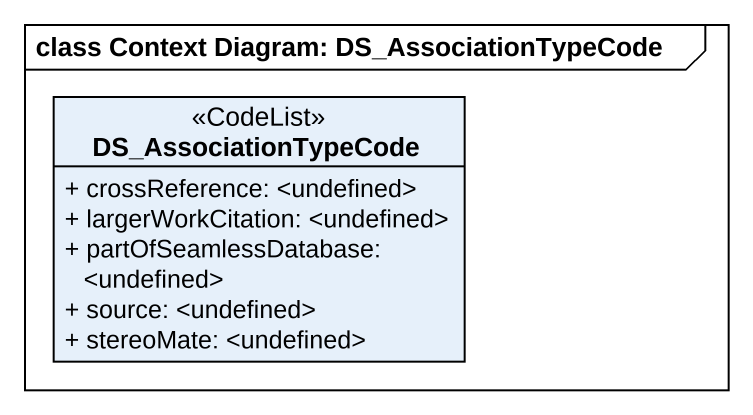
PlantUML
@startuml
mainframe class Context Diagram: DS_AssociationTypeCode
hide circle
hide empty members
skinparam classAttributeIconSize 0
class DS_AssociationTypeCode <<CodeList>> {
  + crossReference: <undefined>
  + largerWorkCitation: <undefined>
  + partOfSeamlessDatabase: <undefined>
  + source: <undefined>
  + stereoMate: <undefined>
}
@enduml
